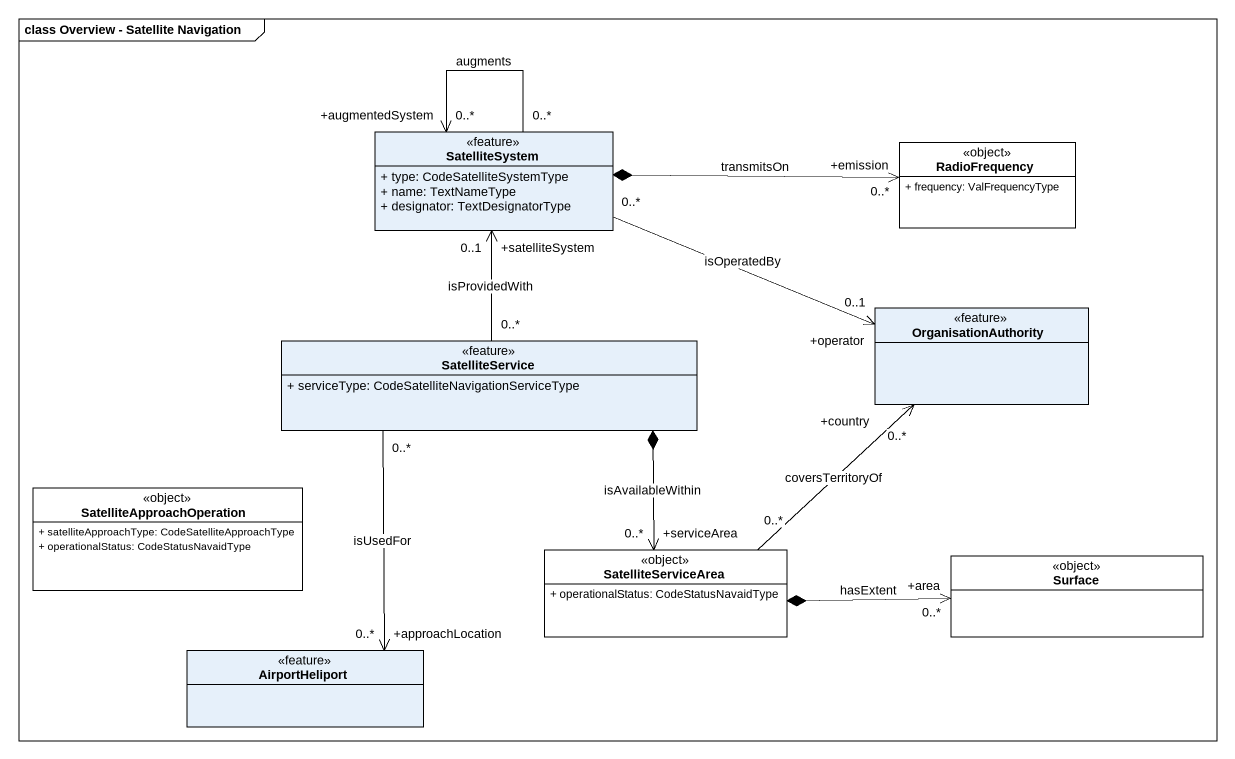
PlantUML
@startuml
mainframe class Overview - Satellite Navigation
hide circle
hide empty members
skinparam classAttributeIconSize 0
class SatelliteSystem <<feature>> {
  + type: CodeSatelliteSystemType
  + name: TextNameType
  + designator: TextDesignatorType
}
class RadioFrequency <<object>> #FFFFFF {
  + frequency: ValFrequencyType
}
class OrganisationAuthority <<feature>>
class SatelliteService <<feature>> {
  + serviceType: CodeSatelliteNavigationServiceType
}
class SatelliteApproachOperation <<object>> #FFFFFF {
  + satelliteApproachType: CodeSatelliteApproachType
  + operationalStatus: CodeStatusNavaidType
}
class SatelliteServiceArea <<object>> #FFFFFF {
  + operationalStatus: CodeStatusNavaidType
}
class Surface <<object>> #FFFFFF
class AirportHeliport <<feature>>
SatelliteSystem "0..*" --> "+augmentedSystem\n0..*" SatelliteSystem : augments
SatelliteSystem *-right-> "+emission\n0..*" RadioFrequency : transmitsOn
SatelliteSystem "0..*" -right-> "+operator\n0..1" OrganisationAuthority : isOperatedBy
SatelliteService "0..*" -up-> "+satelliteSystem\n0..1" SatelliteSystem : isProvidedWith
SatelliteService *--> "+serviceArea\n0..*" SatelliteServiceArea : isAvailableWithin
SatelliteService "0..*" --> "+approachLocation\n0..*" AirportHeliport : isUsedFor
SatelliteServiceArea "0..*" -up-> "+country\n0..*" OrganisationAuthority : coversTerritoryOf
SatelliteServiceArea *-right-> "+area\n0..*" Surface : hasExtent
@enduml
